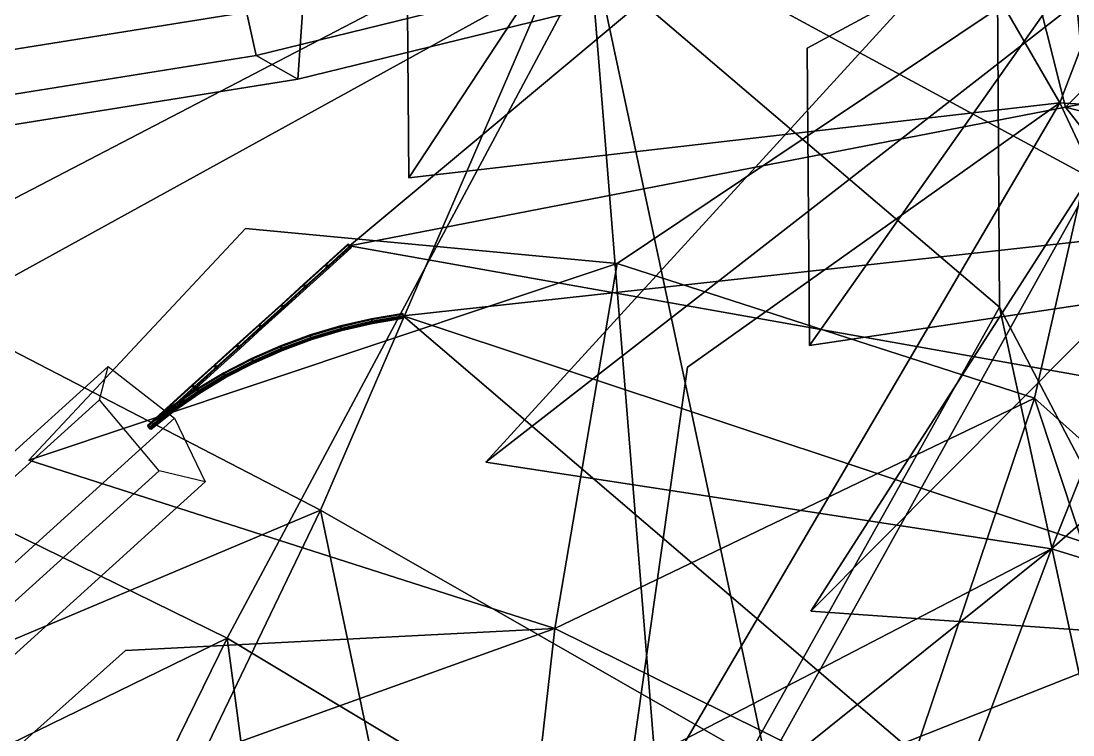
# Model space of a CAD drawing. Header units: metres. Extents: x -349 to 464, y -383 to 362.
# Drawn here: x -31.13 to -15.57, y -27.79 to -17.22 of the extents above; entities that cross this region are included whole.
import ezdxf

# ---------------------------------------------------------------- set-up
doc = ezdxf.new("R2010")
doc.units = ezdxf.units.M

msp = doc.modelspace()

# ---------------------------------------------------------------- linework, layer by layer
at = {"layer": 'Breeder_Leaf', "color": 3}
for points in [[(-17.08924, -12.874, 663.9154), (-9.1684, -12.0438, 658.9905), (-15.6775, -18.5005, 665.9624)], [(-17.08924, -12.874, 663.9154), (-15.6775, -18.5005, 665.9624), (-9.1684, -12.0438, 658.9905)], [(-9.1684, -12.0438, 658.9905), (-7.03864, -16.8061, 661.5123), (-15.6775, -18.5005, 665.9624)], [(-9.1684, -12.0438, 658.9905), (-15.6775, -18.5005, 665.9624), (-7.03864, -16.8061, 661.5123)], [(-17.08924, -12.874, 663.9154), (-15.6775, -18.5005, 665.9624), (-26.2719, -20.5536, 672.665)], [(-17.08924, -12.874, 663.9154), (-26.2719, -20.5536, 672.665), (-15.6775, -18.5005, 665.9624)], [(-14.4918, -15.5606, 337.3192), (-16.1389, -22.809, 327.0173), (-22.3118, -20.8154, 325.8698)], [(-14.4918, -15.5606, 337.3192), (-22.3118, -20.8154, 325.8698), (-16.1389, -22.809, 327.0173)], [(-11.632, -26.8439, 328.1342), (-16.1389, -22.809, 327.0173), (-14.4918, -15.5606, 337.3192)], [(-11.632, -26.8439, 328.1342), (-14.4918, -15.5606, 337.3192), (-16.1389, -22.809, 327.0173)], [(-15.6775, -18.5005, 665.9624), (-7.03864, -16.8061, 661.5123), (-4.4524, -21.3866, 663.9529)], [(-15.6775, -18.5005, 665.9624), (-4.4524, -21.3866, 663.9529), (-7.03864, -16.8061, 661.5123)], [(-26.2719, -20.5536, 672.665), (-15.6775, -18.5005, 665.9624), (-12.1049, -23.07018, 669.085)], [(-26.2719, -20.5536, 672.665), (-12.1049, -23.07018, 669.085), (-15.6775, -18.5005, 665.9624)], [(-15.6775, -18.5005, 665.9624), (-4.4524, -21.3866, 663.9529), (-12.1049, -23.07018, 669.085)], [(-15.6775, -18.5005, 665.9624), (-12.1049, -23.07018, 669.085), (-4.4524, -21.3866, 663.9529)], [(-11.2736, -20.02723, 669.5104), (-13.6747, -25.5185, 670.8964), (-25.4781, -21.5873, 673.4665)], [(-11.2736, -20.02723, 669.5104), (-25.4781, -21.5873, 673.4665), (-13.6747, -25.5185, 670.8964)], [(-31.01542, -23.7243, 316.2473), (-27.8086, -20.2942, 321.2934), (-22.3118, -20.8154, 325.8698)], [(-31.01542, -23.7243, 316.2473), (-22.3118, -20.8154, 325.8698), (-27.8086, -20.2942, 321.2934)], [(-23.2318, -26.2194, 318.2749), (-31.01542, -23.7243, 316.2473), (-22.3118, -20.8154, 325.8698)], [(-23.2318, -26.2194, 318.2749), (-22.3118, -20.8154, 325.8698), (-31.01542, -23.7243, 316.2473)], [(-16.1389, -22.809, 327.0173), (-23.2318, -26.2194, 318.2749), (-22.3118, -20.8154, 325.8698)], [(-16.1389, -22.809, 327.0173), (-22.3118, -20.8154, 325.8698), (-23.2318, -26.2194, 318.2749)], [(-25.4781, -21.5873, 673.4665), (-13.6747, -25.5185, 670.8964), (-14.2271, -31.2208, 674.1481)], [(-25.4781, -21.5873, 673.4665), (-14.2271, -31.2208, 674.1481), (-13.6747, -25.5185, 670.8964)], [(-16.1389, -22.809, 327.0173), (-18.1335, -28.7448, 319.3954), (-23.2318, -26.2194, 318.2749)], [(-16.1389, -22.809, 327.0173), (-23.2318, -26.2194, 318.2749), (-18.1335, -28.7448, 319.3954)], [(-13.2033, -31.6636, 320.2612), (-18.1335, -28.7448, 319.3954), (-16.1389, -22.809, 327.0173)], [(-13.2033, -31.6636, 320.2612), (-16.1389, -22.809, 327.0173), (-18.1335, -28.7448, 319.3954)], [(-11.632, -26.8439, 328.1342), (-13.2033, -31.6636, 320.2612), (-16.1389, -22.809, 327.0173)], [(-11.632, -26.8439, 328.1342), (-16.1389, -22.809, 327.0173), (-13.2033, -31.6636, 320.2612)], [(-23.7627, -30.892, 312.019), (-33.2554, -29.8227, 306.8968), (-23.2318, -26.2194, 318.2749)], [(-23.7627, -30.892, 312.019), (-23.2318, -26.2194, 318.2749), (-33.2554, -29.8227, 306.8968)], [(-33.2554, -29.8227, 306.8968), (-29.5861, -26.5435, 313.039), (-23.2318, -26.2194, 318.2749)], [(-33.2554, -29.8227, 306.8968), (-23.2318, -26.2194, 318.2749), (-29.5861, -26.5435, 313.039)], [(-18.1335, -28.7448, 319.3954), (-23.7627, -30.892, 312.019), (-23.2318, -26.2194, 318.2749)], [(-18.1335, -28.7448, 319.3954), (-23.2318, -26.2194, 318.2749), (-23.7627, -30.892, 312.019)]]:
    msp.add_3dface(points, dxfattribs=at)
at = {"layer": 'Breeder_Petiole', "color": 3}
for points in [[(-22.5746, -16.4875, 334.1168), (-27.6509, -17.7328, 331.8484), (-27.955, -16.365, 331.7791), (-22.9665, -15.1456, 333.9998)], [(-21.787, -15.6931, 332.1806), (-26.9562, -16.9593, 329.8686), (-27.03623, -18.08354, 330.6642), (-21.849, -16.8096, 332.9885)], [(-27.5208, -15.9033, 330.5537), (-32.7962, -16.7418, 328.6788), (-32.3602, -17.8216, 327.939), (-26.9562, -16.9593, 329.8686)], [(-27.6509, -17.7328, 331.8484), (-32.9577, -18.5815, 329.9555), (-33.1689, -17.1949, 329.9274), (-27.955, -16.365, 331.7791)], [(-21.849, -16.8096, 332.9885), (-27.03623, -18.08354, 330.6642), (-27.6509, -17.7328, 331.8484), (-22.5746, -16.4875, 334.1168)], [(-26.9562, -16.9593, 329.8686), (-32.3602, -17.8216, 327.939), (-32.4594, -18.952, 328.7235), (-27.03623, -18.08354, 330.6642)], [(-27.03623, -18.08354, 330.6642), (-32.4594, -18.952, 328.7235), (-32.9577, -18.5815, 329.9555), (-27.6509, -17.7328, 331.8484)], [(-26.6249, -20.8387, 672.7858), (-26.2957, -20.5405, 672.6383), (-26.2916, -20.5246, 672.6798), (-26.6208, -20.8228, 672.8273)], [(-26.5964, -20.8726, 672.781), (-26.2672, -20.5744, 672.6335), (-26.2957, -20.5405, 672.6383), (-26.6249, -20.8387, 672.7858)], [(-26.6208, -20.8228, 672.8273), (-26.2916, -20.5246, 672.6798), (-26.2598, -20.5492, 672.7008), (-26.589, -20.8474, 672.8483)], [(-26.5743, -20.878, 672.8194), (-26.2451, -20.5798, 672.6719), (-26.2672, -20.5744, 672.6335), (-26.5964, -20.8726, 672.781)], [(-26.589, -20.8474, 672.8483), (-26.2598, -20.5492, 672.7008), (-26.2451, -20.5798, 672.6719), (-26.5743, -20.878, 672.8194)], [(-26.9543, -21.1368, 672.9332), (-26.6249, -20.8387, 672.7858), (-26.6208, -20.8228, 672.8273), (-26.9501, -21.1208, 672.9749)], [(-26.9255, -21.171, 672.9282), (-26.5964, -20.8726, 672.781), (-26.6249, -20.8387, 672.7858), (-26.9543, -21.1368, 672.9332)], [(-26.9501, -21.1208, 672.9749), (-26.6208, -20.8228, 672.8273), (-26.589, -20.8474, 672.8483), (-26.9181, -21.1456, 672.9962)], [(-26.9181, -21.1456, 672.9962), (-26.589, -20.8474, 672.8483), (-26.5743, -20.878, 672.8194), (-26.9033, -21.1764, 672.9669)], [(-26.9033, -21.1764, 672.9669), (-26.5743, -20.878, 672.8194), (-26.5964, -20.8726, 672.781), (-26.9255, -21.171, 672.9282)], [(-27.2837, -21.4349, 673.0804), (-26.9543, -21.1368, 672.9332), (-26.9501, -21.1208, 672.9749), (-27.2795, -21.4187, 673.1226)], [(-27.2547, -21.4694, 673.0755), (-26.9255, -21.171, 672.9282), (-26.9543, -21.1368, 672.9332), (-27.2837, -21.4349, 673.0804)], [(-27.2795, -21.4187, 673.1226), (-26.9501, -21.1208, 672.9749), (-26.9181, -21.1456, 672.9962), (-27.2472, -21.4438, 673.1439)], [(-27.2472, -21.4438, 673.1439), (-26.9181, -21.1456, 672.9962), (-26.9033, -21.1764, 672.9669), (-27.2323, -21.4748, 673.1145)], [(-27.2323, -21.4748, 673.1145), (-26.9033, -21.1764, 672.9669), (-26.9255, -21.171, 672.9282), (-27.2547, -21.4694, 673.0755)], [(-27.6131, -21.733, 673.2278), (-27.2837, -21.4349, 673.0804), (-27.2795, -21.4187, 673.1226), (-27.6088, -21.7167, 673.2702)], [(-27.5838, -21.7678, 673.2228), (-27.2547, -21.4694, 673.0755), (-27.2837, -21.4349, 673.0804), (-27.6131, -21.733, 673.2278)], [(-27.6088, -21.7167, 673.2702), (-27.2795, -21.4187, 673.1226), (-27.2472, -21.4438, 673.1439), (-27.5763, -21.742, 673.2917)], [(-27.5613, -21.7733, 673.2621), (-27.2323, -21.4748, 673.1145), (-27.2547, -21.4694, 673.0755), (-27.5838, -21.7678, 673.2228)], [(-27.5763, -21.742, 673.2917), (-27.2472, -21.4438, 673.1439), (-27.2323, -21.4748, 673.1145), (-27.5613, -21.7733, 673.2621)], [(-26.4029, -21.7505, 673.421), (-25.9446, -21.6433, 673.4191), (-25.9473, -21.6309, 673.4619), (-26.4047, -21.7378, 673.4641)], [(-26.4047, -21.7378, 673.4641), (-25.9473, -21.6309, 673.4619), (-25.9386, -21.6675, 673.4873), (-26.3927, -21.7737, 673.4896)], [(-25.9446, -21.6433, 673.4191), (-25.4809, -21.5641, 673.4364), (-25.4846, -21.5519, 673.4791), (-25.9473, -21.6309, 673.4619)], [(-25.9473, -21.6309, 673.4619), (-25.4846, -21.5519, 673.4791), (-25.4792, -21.5891, 673.5045), (-25.9386, -21.6675, 673.4873)], [(-25.9344, -21.6867, 673.4178), (-25.4734, -21.6081, 673.435), (-25.4809, -21.5641, 673.4364), (-25.9446, -21.6433, 673.4191)], [(-25.9386, -21.6675, 673.4873), (-25.4792, -21.5891, 673.5045), (-25.4723, -21.6234, 673.4768), (-25.9308, -21.7016, 673.4597)], [(-25.9308, -21.7016, 673.4597), (-25.4723, -21.6234, 673.4768), (-25.4734, -21.6081, 673.435), (-25.9344, -21.6867, 673.4178)], [(-27.9425, -22.0312, 673.3751), (-27.6131, -21.733, 673.2278), (-27.6088, -21.7167, 673.2702), (-27.9382, -22.01476, 673.4178)], [(-27.913, -22.0662, 673.3701), (-27.5838, -21.7678, 673.2228), (-27.6131, -21.733, 673.2278), (-27.9425, -22.0312, 673.3751)], [(-27.9382, -22.01476, 673.4178), (-27.6088, -21.7167, 673.2702), (-27.5763, -21.742, 673.2917), (-27.9054, -22.04019, 673.4396)], [(-27.8903, -22.07173, 673.4097), (-27.5613, -21.7733, 673.2621), (-27.5838, -21.7678, 673.2228), (-27.913, -22.0662, 673.3701)], [(-27.9054, -22.04019, 673.4396), (-27.5763, -21.742, 673.2917), (-27.5613, -21.7733, 673.2621), (-27.8903, -22.07173, 673.4097)], [(-26.8535, -21.8854, 673.4424), (-26.4029, -21.7505, 673.421), (-26.4047, -21.7378, 673.4641), (-26.8543, -21.8722, 673.4857)], [(-26.8543, -21.8722, 673.4857), (-26.4047, -21.7378, 673.4641), (-26.3927, -21.7737, 673.4896), (-26.839, -21.9074, 673.5113)], [(-26.838, -21.9279, 673.4407), (-26.3901, -21.7936, 673.4196), (-26.4029, -21.7505, 673.421), (-26.8535, -21.8854, 673.4424)], [(-26.839, -21.9074, 673.5113), (-26.3927, -21.7737, 673.4896), (-26.3838, -21.8079, 673.4617), (-26.8291, -21.9414, 673.4831)], [(-26.3901, -21.7936, 673.4196), (-25.9344, -21.6867, 673.4178), (-25.9446, -21.6433, 673.4191), (-26.4029, -21.7505, 673.421)], [(-26.3927, -21.7737, 673.4896), (-25.9386, -21.6675, 673.4873), (-25.9308, -21.7016, 673.4597), (-26.3838, -21.8079, 673.4617)], [(-26.3838, -21.8079, 673.4617), (-25.9308, -21.7016, 673.4597), (-25.9344, -21.6867, 673.4178), (-26.3901, -21.7936, 673.4196)], [(-27.2937, -22.04711, 673.483), (-26.8535, -21.8854, 673.4424), (-26.8543, -21.8722, 673.4857), (-27.2936, -22.03346, 673.5266)], [(-27.2756, -22.08898, 673.4811), (-26.838, -21.9279, 673.4407), (-26.8535, -21.8854, 673.4424), (-27.2937, -22.04711, 673.483)], [(-27.2936, -22.03346, 673.5266), (-26.8543, -21.8722, 673.4857), (-26.839, -21.9074, 673.5113), (-27.275, -22.06765, 673.5519)], [(-27.2641, -22.1016, 673.5234), (-26.8291, -21.9414, 673.4831), (-26.838, -21.9279, 673.4407), (-27.2756, -22.08898, 673.4811)], [(-27.275, -22.06765, 673.5519), (-26.839, -21.9074, 673.5113), (-26.8291, -21.9414, 673.4831), (-27.2641, -22.1016, 673.5234)], [(-26.8291, -21.9414, 673.4831), (-26.3838, -21.8079, 673.4617), (-26.3901, -21.7936, 673.4196), (-26.838, -21.9279, 673.4407)], [(-28.2719, -22.3293, 673.5224), (-27.9425, -22.0312, 673.3751), (-27.9382, -22.01476, 673.4178), (-28.2675, -22.3127, 673.5655)], [(-28.2422, -22.3645, 673.5173), (-27.913, -22.0662, 673.3701), (-27.9425, -22.0312, 673.3751), (-28.2719, -22.3293, 673.5224)], [(-28.2675, -22.3127, 673.5655), (-27.9382, -22.01476, 673.4178), (-27.9054, -22.04019, 673.4396), (-28.2345, -22.3383, 673.5873)], [(-28.2192, -22.3701, 673.5573), (-27.8903, -22.07173, 673.4097), (-27.913, -22.0662, 673.3701), (-28.2422, -22.3645, 673.5173)], [(-28.2345, -22.3383, 673.5873), (-27.9054, -22.04019, 673.4396), (-27.8903, -22.07173, 673.4097), (-28.2192, -22.3701, 673.5573)], [(-27.7213, -22.2348, 673.5427), (-27.2937, -22.04711, 673.483), (-27.2936, -22.03346, 673.5266), (-27.7203, -22.2206, 673.5865)], [(-27.7006, -22.2758, 673.5403), (-27.2756, -22.08898, 673.4811), (-27.2937, -22.04711, 673.483), (-27.7213, -22.2348, 673.5427)], [(-27.7203, -22.2206, 673.5865), (-27.2936, -22.03346, 673.5266), (-27.275, -22.06765, 673.5519), (-27.6985, -22.2536, 673.6115)], [(-27.6866, -22.2874, 673.5826), (-27.2641, -22.1016, 673.5234), (-27.2756, -22.08898, 673.4811), (-27.7006, -22.2758, 673.5403)], [(-27.6985, -22.2536, 673.6115), (-27.275, -22.06765, 673.5519), (-27.2641, -22.1016, 673.5234), (-27.6866, -22.2874, 673.5826)], [(-28.1339, -22.4475, 673.6212), (-27.7213, -22.2348, 673.5427), (-27.7203, -22.2206, 673.5865), (-28.132, -22.4327, 673.6651)], [(-28.1107, -22.4876, 673.6183), (-27.7006, -22.2758, 673.5403), (-27.7213, -22.2348, 673.5427), (-28.1339, -22.4475, 673.6212)], [(-28.132, -22.4327, 673.6651), (-27.7203, -22.2206, 673.5865), (-27.6985, -22.2536, 673.6115), (-28.1071, -22.4643, 673.6897)], [(-28.1071, -22.4643, 673.6897), (-27.6985, -22.2536, 673.6115), (-27.6866, -22.2874, 673.5826), (-28.09422, -22.4979, 673.6604)], [(-33.9136, -26.4022, 674.9429), (-29.9714, -22.8321, 673.1684), (-29.8431, -22.3394, 674.4506), (-33.8749, -25.9932, 676.2599)], [(-33.8749, -25.9932, 676.2599), (-29.8431, -22.3394, 674.4506), (-28.8612, -23.1015, 675.1011), (-32.9671, -26.823, 676.9347)], [(-28.6012, -22.6274, 673.6697), (-28.2719, -22.3293, 673.5224), (-28.2675, -22.3127, 673.5655), (-28.5969, -22.6107, 673.7131)], [(-28.5713, -22.6629, 673.6646), (-28.2422, -22.3645, 673.5173), (-28.2719, -22.3293, 673.5224), (-28.6012, -22.6274, 673.6697)], [(-28.5969, -22.6107, 673.7131), (-28.2675, -22.3127, 673.5655), (-28.2345, -22.3383, 673.5873), (-28.5636, -22.6365, 673.7352)], [(-28.5482, -22.6685, 673.7048), (-28.2192, -22.3701, 673.5573), (-28.2422, -22.3645, 673.5173), (-28.5713, -22.6629, 673.6646)], [(-28.5636, -22.6365, 673.7352), (-28.2345, -22.3383, 673.5873), (-28.2192, -22.3701, 673.5573), (-28.5482, -22.6685, 673.7048)], [(-28.09422, -22.4979, 673.6604), (-27.6866, -22.2874, 673.5826), (-27.7006, -22.2758, 673.5403), (-28.1107, -22.4876, 673.6183)], [(-28.5293, -22.6841, 673.718), (-28.1339, -22.4475, 673.6212), (-28.132, -22.4327, 673.6651), (-28.5265, -22.6687, 673.762)], [(-28.5036, -22.723, 673.7144), (-28.1107, -22.4876, 673.6183), (-28.1339, -22.4475, 673.6212), (-28.5293, -22.6841, 673.718)], [(-28.5265, -22.6687, 673.762), (-28.132, -22.4327, 673.6651), (-28.1071, -22.4643, 673.6897), (-28.4985, -22.6986, 673.7859)], [(-28.4847, -22.7319, 673.7562), (-28.09422, -22.4979, 673.6604), (-28.1107, -22.4876, 673.6183), (-28.5036, -22.723, 673.7144)], [(-28.4985, -22.6986, 673.7859), (-28.1071, -22.4643, 673.6897), (-28.09422, -22.4979, 673.6604), (-28.4847, -22.7319, 673.7562)], [(-28.9306, -22.9255, 673.817), (-28.6012, -22.6274, 673.6697), (-28.5969, -22.6107, 673.7131), (-28.9262, -22.9087, 673.8608)], [(-28.9005, -22.9613, 673.8119), (-28.5713, -22.6629, 673.6646), (-28.6012, -22.6274, 673.6697), (-28.9306, -22.9255, 673.817)], [(-28.9262, -22.9087, 673.8608), (-28.5969, -22.6107, 673.7131), (-28.5636, -22.6365, 673.7352), (-28.8927, -22.9347, 673.883)], [(-28.9054, -22.9433, 673.8325), (-28.5293, -22.6841, 673.718), (-28.5265, -22.6687, 673.762), (-28.9018, -22.9271, 673.8766)], [(-28.8773, -22.9808, 673.8282), (-28.5036, -22.723, 673.7144), (-28.5293, -22.6841, 673.718), (-28.9054, -22.9433, 673.8325)], [(-28.9018, -22.9271, 673.8766), (-28.5265, -22.6687, 673.762), (-28.4985, -22.6986, 673.7859), (-28.8708, -22.9553, 673.8998)], [(-28.8772, -22.967, 673.8524), (-28.5482, -22.6685, 673.7048), (-28.5713, -22.6629, 673.6646), (-28.9005, -22.9613, 673.8119)], [(-28.8927, -22.9347, 673.883), (-28.5636, -22.6365, 673.7352), (-28.5482, -22.6685, 673.7048), (-28.8772, -22.967, 673.8524)], [(-28.8708, -22.9553, 673.8998), (-28.4985, -22.6986, 673.7859), (-28.4847, -22.7319, 673.7562), (-28.856, -22.9882, 673.8696)], [(-33.04822, -27.4663, 674.7946), (-29.08849, -23.8813, 673.0176), (-29.9714, -22.8321, 673.1684), (-33.9136, -26.4022, 674.9429)], [(-28.856, -22.9882, 673.8696), (-28.4847, -22.7319, 673.7562), (-28.5036, -22.723, 673.7144), (-28.8773, -22.9808, 673.8282)], [(-29.26, -23.2236, 673.9644), (-28.9306, -22.9255, 673.817), (-28.9262, -22.9087, 673.8608), (-29.2556, -23.2067, 674.0084)], [(-29.2296, -23.2597, 673.9592), (-28.9005, -22.9613, 673.8119), (-28.9306, -22.9255, 673.817), (-29.26, -23.2236, 673.9644)], [(-29.2579, -23.2219, 673.9635), (-28.9054, -22.9433, 673.8325), (-28.9018, -22.9271, 673.8766), (-29.2543, -23.2056, 674.0079)], [(-29.2296, -23.2597, 673.9592), (-28.8773, -22.9808, 673.8282), (-28.9054, -22.9433, 673.8325), (-29.2579, -23.2219, 673.9635)], [(-29.2556, -23.2067, 674.0084), (-28.9262, -22.9087, 673.8608), (-28.8927, -22.9347, 673.883), (-29.2218, -23.2329, 674.0308)], [(-29.2543, -23.2056, 674.0079), (-28.9018, -22.9271, 673.8766), (-28.8708, -22.9553, 673.8998), (-29.2231, -23.234, 674.0313)], [(-29.2062, -23.2654, 674), (-28.8772, -22.967, 673.8524), (-28.9005, -22.9613, 673.8119), (-29.2296, -23.2597, 673.9592)], [(-29.2082, -23.2671, 674.0009), (-28.856, -22.9882, 673.8696), (-28.8773, -22.9808, 673.8282), (-29.2296, -23.2597, 673.9592)], [(-29.2231, -23.234, 674.0313), (-28.8708, -22.9553, 673.8998), (-28.856, -22.9882, 673.8696), (-29.2082, -23.2671, 674.0009)], [(-29.2218, -23.2329, 674.0308), (-28.8927, -22.9347, 673.883), (-28.8772, -22.967, 673.8524), (-29.2062, -23.2654, 674)], [(-32.9671, -26.823, 676.9347), (-28.8612, -23.1015, 675.1011), (-28.4062, -24.04696, 674.2052), (-32.4666, -27.7249, 676.0186)], [(-32.4666, -27.7249, 676.0186), (-28.4062, -24.04696, 674.2052), (-29.08849, -23.8813, 673.0176), (-33.04822, -27.4663, 674.7946)]]:
    msp.add_3dface(points, dxfattribs=at)
at = {"layer": 'Breeder_Stipule', "color": 3}
for points in [[(-16.7679, -3.5296, 355.0297), (-22.8201, -15.4679, 345.0872), (-15.2703, -19.5658, 344.1057)], [(-16.7679, -3.5296, 355.0297), (-15.2703, -19.5658, 344.1057), (-22.8201, -15.4679, 345.0872)], [(-16.6534, -21.4579, 347.4601), (-22.7069, -16.2929, 346.0948), (-16.7679, -3.5296, 355.0297)], [(-16.6534, -21.4579, 347.4601), (-16.7679, -3.5296, 355.0297), (-22.7069, -16.2929, 346.0948)], [(-19.9304, -11.2315, 369.2024), (-15.7617, -18.4368, 378.2442), (-12.5994, -10.1651, 365.992)], [(-19.9304, -11.2315, 369.2024), (-12.5994, -10.1651, 365.992), (-15.7617, -18.4368, 378.2442)], [(-15.7617, -18.4368, 378.2442), (-8.9647, -18.8697, 374.86), (-12.5994, -10.1651, 365.992)], [(-15.7617, -18.4368, 378.2442), (-12.5994, -10.1651, 365.992), (-8.9647, -18.8697, 374.86)], [(-19.9304, -11.2315, 369.2024), (-25.4333, -14.5757, 376.1234), (-25.3918, -19.5462, 383.4819)], [(-19.9304, -11.2315, 369.2024), (-25.3918, -19.5462, 383.4819), (-25.4333, -14.5757, 376.1234)], [(-19.9304, -11.2315, 369.2024), (-25.3918, -19.5462, 383.4819), (-15.7617, -18.4368, 378.2442)], [(-19.9304, -11.2315, 369.2024), (-15.7617, -18.4368, 378.2442), (-25.3918, -19.5462, 383.4819)], [(-29.5048, -11.603, 342.7282), (-43.0552, -16.4862, 332.9606), (-33.4143, -20.9879, 335.8226)], [(-29.5048, -11.603, 342.7282), (-33.4143, -20.9879, 335.8226), (-43.0552, -16.4862, 332.9606)], [(-29.5048, -11.603, 342.7282), (-33.4143, -20.9879, 335.8226), (-22.8201, -15.4679, 345.0872)], [(-29.5048, -11.603, 342.7282), (-22.8201, -15.4679, 345.0872), (-33.4143, -20.9879, 335.8226)], [(-34.8961, -23.01522, 339.4167), (-45.4261, -19.7299, 338.711), (-30.8879, -13.4951, 346.0827)], [(-34.8961, -23.01522, 339.4167), (-30.8879, -13.4951, 346.0827), (-45.4261, -19.7299, 338.711)], [(-45.4261, -19.7299, 338.711), (-39.4953, -13.915, 342.2969), (-30.8879, -13.4951, 346.0827)], [(-45.4261, -19.7299, 338.711), (-30.8879, -13.4951, 346.0827), (-39.4953, -13.915, 342.2969)], [(-22.7069, -16.2929, 346.0948), (-34.8961, -23.01522, 339.4167), (-30.8879, -13.4951, 346.0827)], [(-22.7069, -16.2929, 346.0948), (-30.8879, -13.4951, 346.0827), (-34.8961, -23.01522, 339.4167)], [(-15.8883, -25.04053, 353.8622), (-24.2539, -23.7569, 346.753), (-11.3242, -13.6806, 352.7416)], [(-15.8883, -25.04053, 353.8622), (-11.3242, -13.6806, 352.7416), (-24.2539, -23.7569, 346.753)], [(-24.2539, -23.7569, 346.753), (-18.1626, -17.08598, 347.243), (-11.3242, -13.6806, 352.7416)], [(-24.2539, -23.7569, 346.753), (-11.3242, -13.6806, 352.7416), (-18.1626, -17.08598, 347.243)], [(-4.7424, -15.2448, 358.1258), (-15.8883, -25.04053, 353.8622), (-11.3242, -13.6806, 352.7416)], [(-4.7424, -15.2448, 358.1258), (-11.3242, -13.6806, 352.7416), (-15.8883, -25.04053, 353.8622)], [(-19.4663, -22.0256, 398.9571), (-19.5025, -17.6244, 389.6117), (-14.4343, -14.8922, 380.4569)], [(-19.4663, -22.0256, 398.9571), (-14.4343, -14.8922, 380.4569), (-19.5025, -17.6244, 389.6117)], [(-10.5189, -20.6913, 387.9771), (-19.4663, -22.0256, 398.9571), (-14.4343, -14.8922, 380.4569)], [(-10.5189, -20.6913, 387.9771), (-14.4343, -14.8922, 380.4569), (-19.4663, -22.0256, 398.9571)], [(-8.5211, -14.9668, 350.0521), (-19.4486, -25.9619, 342.1424), (-12.8849, -26.4186, 350.9805)], [(-8.5211, -14.9668, 350.0521), (-12.8849, -26.4186, 350.9805), (-19.4486, -25.9619, 342.1424)], [(-8.5211, -14.9668, 350.0521), (-14.7588, -18.6478, 343.9771), (-19.4486, -25.9619, 342.1424)], [(-8.5211, -14.9668, 350.0521), (-19.4486, -25.9619, 342.1424), (-14.7588, -18.6478, 343.9771)], [(-4.7424, -15.2448, 358.1258), (-10.8748, -26.5783, 359.3781), (-15.8883, -25.04053, 353.8622)], [(-4.7424, -15.2448, 358.1258), (-15.8883, -25.04053, 353.8622), (-10.8748, -26.5783, 359.3781)], [(-33.4143, -20.9879, 335.8226), (-26.7002, -24.4682, 336.6277), (-22.8201, -15.4679, 345.0872)], [(-33.4143, -20.9879, 335.8226), (-22.8201, -15.4679, 345.0872), (-26.7002, -24.4682, 336.6277)], [(-22.8201, -15.4679, 345.0872), (-26.7002, -24.4682, 336.6277), (-20.09781, -28.2468, 336.8621)], [(-22.8201, -15.4679, 345.0872), (-20.09781, -28.2468, 336.8621), (-26.7002, -24.4682, 336.6277)], [(-22.8201, -15.4679, 345.0872), (-20.09781, -28.2468, 336.8621), (-15.2703, -19.5658, 344.1057)], [(-22.8201, -15.4679, 345.0872), (-15.2703, -19.5658, 344.1057), (-20.09781, -28.2468, 336.8621)], [(-22.7069, -16.2929, 346.0948), (-28.08333, -26.3604, 339.9822), (-34.8961, -23.01522, 339.4167)], [(-22.7069, -16.2929, 346.0948), (-34.8961, -23.01522, 339.4167), (-28.08333, -26.3604, 339.9822)], [(-21.5796, -30.2741, 340.4561), (-28.08333, -26.3604, 339.9822), (-22.7069, -16.2929, 346.0948)], [(-21.5796, -30.2741, 340.4561), (-22.7069, -16.2929, 346.0948), (-28.08333, -26.3604, 339.9822)], [(-16.6534, -21.4579, 347.4601), (-21.5796, -30.2741, 340.4561), (-22.7069, -16.2929, 346.0948)], [(-16.6534, -21.4579, 347.4601), (-22.7069, -16.2929, 346.0948), (-21.5796, -30.2741, 340.4561)], [(-15.7617, -18.4368, 378.2442), (-22.2981, -29.5875, 394.2366), (-12.3773, -25.6538, 384.8793)], [(-15.7617, -18.4368, 378.2442), (-12.3773, -25.6538, 384.8793), (-22.2981, -29.5875, 394.2366)], [(-15.7617, -18.4368, 378.2442), (-21.2724, -22.3506, 386.6614), (-22.2981, -29.5875, 394.2366)], [(-15.7617, -18.4368, 378.2442), (-22.2981, -29.5875, 394.2366), (-21.2724, -22.3506, 386.6614)], [(-15.7617, -18.4368, 378.2442), (-12.3773, -25.6538, 384.8793), (-8.9647, -18.8697, 374.86)], [(-15.7617, -18.4368, 378.2442), (-8.9647, -18.8697, 374.86), (-12.3773, -25.6538, 384.8793)], [(-20.09781, -28.2468, 336.8621), (-10.83, -34.1322, 335.5806), (-15.2703, -19.5658, 344.1057)], [(-20.09781, -28.2468, 336.8621), (-15.2703, -19.5658, 344.1057), (-10.83, -34.1322, 335.5806)], [(-33.4143, -20.9879, 335.8226), (-35.8393, -28.3225, 328.9027), (-26.7002, -24.4682, 336.6277)], [(-33.4143, -20.9879, 335.8226), (-26.7002, -24.4682, 336.6277), (-35.8393, -28.3225, 328.9027)], [(-16.6534, -21.4579, 347.4601), (-13.201, -37.3759, 341.3311), (-21.5796, -30.2741, 340.4561)], [(-16.6534, -21.4579, 347.4601), (-21.5796, -30.2741, 340.4561), (-13.201, -37.3759, 341.3311)], [(-16.6534, -21.4579, 347.4601), (-12.3394, -29.6773, 345.6722), (-13.201, -37.3759, 341.3311)], [(-16.6534, -21.4579, 347.4601), (-13.201, -37.3759, 341.3311), (-12.3394, -29.6773, 345.6722)], [(-28.08333, -26.3604, 339.9822), (-37.9139, -31.1607, 333.9344), (-34.8961, -23.01522, 339.4167)], [(-28.08333, -26.3604, 339.9822), (-34.8961, -23.01522, 339.4167), (-37.9139, -31.1607, 333.9344)], [(-35.8393, -28.3225, 328.9027), (-30.283, -31.9169, 330.5924), (-26.7002, -24.4682, 336.6277)], [(-35.8393, -28.3225, 328.9027), (-26.7002, -24.4682, 336.6277), (-30.283, -31.9169, 330.5924)], [(-26.7002, -24.4682, 336.6277), (-30.283, -31.9169, 330.5924), (-24.4431, -35.2688, 330.753)], [(-26.7002, -24.4682, 336.6277), (-24.4431, -35.2688, 330.753), (-30.283, -31.9169, 330.5924)], [(-26.7002, -24.4682, 336.6277), (-24.4431, -35.2688, 330.753), (-20.09781, -28.2468, 336.8621)], [(-26.7002, -24.4682, 336.6277), (-20.09781, -28.2468, 336.8621), (-24.4431, -35.2688, 330.753)], [(-19.484, -34.5798, 355.1213), (-30.9348, -37.1208, 347.0704), (-15.8883, -25.04053, 353.8622)], [(-19.484, -34.5798, 355.1213), (-15.8883, -25.04053, 353.8622), (-30.9348, -37.1208, 347.0704)], [(-30.9348, -37.1208, 347.0704), (-24.2515, -29.3859, 348.558), (-15.8883, -25.04053, 353.8622)], [(-30.9348, -37.1208, 347.0704), (-15.8883, -25.04053, 353.8622), (-24.2515, -29.3859, 348.558)], [(-10.8748, -26.5783, 359.3781), (-19.484, -34.5798, 355.1213), (-15.8883, -25.04053, 353.8622)], [(-10.8748, -26.5783, 359.3781), (-15.8883, -25.04053, 353.8622), (-19.484, -34.5798, 355.1213)], [(-12.3773, -25.6538, 384.8793), (-16.4961, -33.9216, 393.6448), (-15.2856, -37.4468, 396.2492)], [(-12.3773, -25.6538, 384.8793), (-15.2856, -37.4468, 396.2492), (-16.4961, -33.9216, 393.6448)], [(-28.08333, -26.3604, 339.9822), (-31.8636, -34.07935, 334.4261), (-37.9139, -31.1607, 333.9344)], [(-28.08333, -26.3604, 339.9822), (-37.9139, -31.1607, 333.9344), (-31.8636, -34.07935, 334.4261)], [(-26.5177, -38.107, 335.7846), (-31.8636, -34.07935, 334.4261), (-28.08333, -26.3604, 339.9822)], [(-26.5177, -38.107, 335.7846), (-28.08333, -26.3604, 339.9822), (-31.8636, -34.07935, 334.4261)], [(-21.5796, -30.2741, 340.4561), (-26.5177, -38.107, 335.7846), (-28.08333, -26.3604, 339.9822)], [(-21.5796, -30.2741, 340.4561), (-28.08333, -26.3604, 339.9822), (-26.5177, -38.107, 335.7846)], [(-12.8849, -26.4186, 350.9805), (-24.5277, -40.06072, 340.9229), (-15.2793, -36.5091, 351.087)], [(-12.8849, -26.4186, 350.9805), (-15.2793, -36.5091, 351.087), (-24.5277, -40.06072, 340.9229)], [(-12.8849, -26.4186, 350.9805), (-20.2471, -31.2233, 344.7158), (-24.5277, -40.06072, 340.9229)], [(-12.8849, -26.4186, 350.9805), (-24.5277, -40.06072, 340.9229), (-20.2471, -31.2233, 344.7158)], [(-10.8748, -26.5783, 359.3781), (-15.01297, -35.9197, 359.9772), (-19.484, -34.5798, 355.1213)], [(-10.8748, -26.5783, 359.3781), (-19.484, -34.5798, 355.1213), (-15.01297, -35.9197, 359.9772)]]:
    msp.add_3dface(points, dxfattribs=at)

doc.saveas('drawing.dxf')
